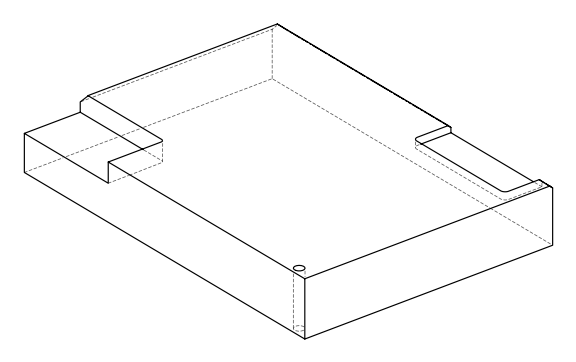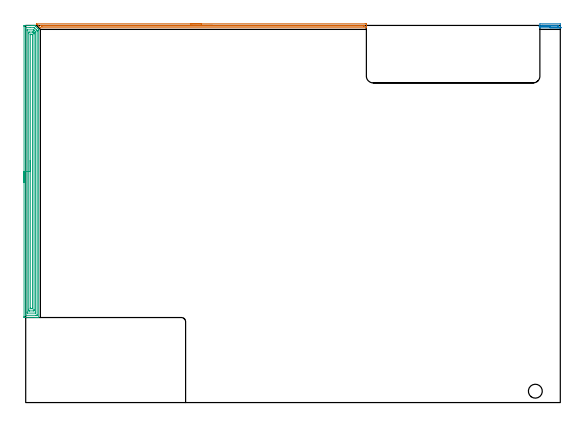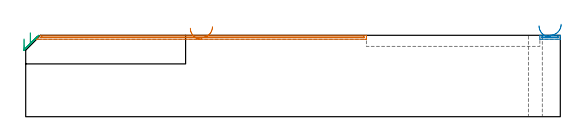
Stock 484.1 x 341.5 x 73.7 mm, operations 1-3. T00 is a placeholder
(PLAN: 8 operations, 5 tool changes, 140.2 min)
(1 AREA_MILL | FG_CHAMFER_SURFACE | UGT0205_001 | 4.9 min | 1966 mm3)
(2 AREA_MILL_1 | FG_CHAMFER_SURFACE_1 | UGT0205_001 | 0.45 min | 139 mm3)
(3 AREA_MILL_2 | FG_CHAMFER_SURFACE_2 | UGT0205_001 | 10.83 min | 23958 mm3)
(4 MILL_CORNER_NOTCH_RECTANGULAR | CORNER_NOTCH_RECTANGULAR | NXT0201_008 | Follow Part, ap 1.5, ae 75% | 107.05 min | 288068 mm3)
(5 MILL_SLOT | SLOT_PARTIAL_RECTANGULAR | UGT0201_130 | Follow Part, ap 3, ae 75% | 16.25 min | 81511 mm3)
(6 SPOT_DRILL | STEP1HOLE | NXT0321_9005460120000 | 0.03 min | 4 mm3)
(7 DRILL_THROUGH_HOLE_INTO_CENTER | STEP1HOLE | NXT0301_042 | 0.32 min | 2880 mm3)
(8 DRILL_TO_ENLARGE_THROUGH_HOLE | STEP1HOLE | NXT0301_097 | 0.32 min | 6268 mm3)
(TOOL UGT0205_001 | Chamfer Mill 20 x 3 x 45 deg. | D20 FL50 Z2)
(TOOL NXT0201_008 | ENDMILL 6mm [2P460-0600-NA 1630] | D6 FL26 Z6)
(TOOL UGT0201_130 | Carbide End Mill 12.0 | D12 FL15 Z4)
(TOOL NXT0321_9005460120000 | NC Spot Drill, 142deg, 12mm, Carbide, Uncoated | D12 PA142 FL30 Z2)
(TOOL NXT0301_042 | Carbide Drill 7.1mm [860.1-0710-057A1-MM 2214] | D7.1 PA140 FL85 Z2)
(TOOL NXT0301_097 | Carbide Drill 12.6mm [860.1-1260-063A1-MM 2214] | D12.6 PA140 FL77 Z2)
(OP 1 AREA_MILL)
G17 G21 G94 G90
T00 M6
G54
G17 G0 G90 X149.1 Y343. S1061 M3
G43 Z83.7 H0
Z80.1
G94 G1 X149.138 Z79.228 F250.
X149.252 Z78.364
X149.441 Z77.512
X149.703 Z76.68
X150.037 Z75.874
X150.44 Z75.1
X150.908 Z74.364
X151.44 Z73.672
X152.029 Z73.029
X152.672 Z72.44
X153.364 Z71.908
X154.1 Z71.44
X154.874 Z71.037
X155.68 Z70.703
X156.512 Z70.441
X157.364 Z70.252
X158.228 Z70.138
X159.1 Z70.1
X307.398
X307.879 Y342.998 Z70.102
X308.353 Y342.994 Z70.103
X308.491 Y342.99 Z70.105
X308.5 Y342.525 Z70.57
Y341.986 Z71.111
Y341.642 Z71.455
Y341.103 Z71.993
Y340.758 Z72.337
Y340.069 Z73.03
Y339.771 Z73.329
Y339.413 Z73.678
X308.493 Y339.402 Z73.688
X308.326 Y339.4 Z73.7
X13.448
X13.304 Y339.404 Z73.689
X13.292 Y339.412 Z73.681
X13.103 Y339.597 Z73.503
X10.019 Y342.681 Z70.418
X9.874 Y342.826 Z70.272
X9.741 Y342.966 Z70.132
X9.715 Y342.996 Z70.102
X9.874 Y343. Z70.1
X159.1
Y341.586 Z71.514
X306.149 Y341.585 Z71.515
X306.477 Y341.579 Z71.521
X306.49 Y341.473 Z71.627
X306.495 Y341.243 Z71.857
X306.49 Y340.999 Z72.101
X306.473 Y340.821 Z72.279
X305.979 Y340.814 Z72.286
X14.714
X14.509 Y340.816 Z72.284
X14.407 Y340.819 Z72.281
X14.359 Y340.821 Z72.279
X14.324 Y340.838 Z72.262
X14.246 Y340.912 Z72.188
X13.895 Y341.257 Z71.843
X13.68 Y341.477 Z71.623
X13.585 Y341.576 Z71.524
X13.895 Y341.584 Z71.516
X13.953 Y341.585 Z71.515
X159.1 Y341.586 Z71.514
X159.972 Z71.552
X160.836 Z71.666
X161.688 Z71.855
X162.52 Z72.117
X163.326 Z72.451
X164.1 Z72.854
X164.836 Z73.323
X165.528 Z73.854
X166.171 Z74.443
X166.76 Z75.086
X167.292 Z75.778
X167.76 Z76.514
X168.163 Z77.288
X168.497 Z78.094
X168.759 Z78.926
X168.948 Z79.778
X169.062 Z80.643
X169.1 Z81.514
G0 Z83.7
M5
M2
(OP 2 AREA_MILL_1)
G17 G21 G94 G90
T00 M6
G54
G17 G0 G90 X484.85 Y339.4 S1061 M3
G43 Z83.7 H0
G94 G1 X484.812 Z82.828 F250.
X484.698 Z81.963
X484.509 Z81.112
X484.247 Z80.28
X483.913 Z79.474
X483.51 Z78.7
X483.042 Z77.964
X482.51 Z77.272
X481.921 Z76.629
X481.278 Z76.039
X480.586 Z75.508
X479.85 Z75.04
X479.076 Z74.637
X478.27 Z74.303
X477.438 Z74.041
X476.586 Z73.852
X475.722 Z73.738
X474.85 Z73.7
X465.6
Y343. Z70.1
X484.1
Y339.882 Z73.218
Y339.4 Z73.7
X474.85
Y340.814 Z72.286
X467.804 Y340.815 Z72.285
X467.746 Y340.816 Z72.284
X467.629 Y340.821 Z72.279
X467.61 Y340.859 Z72.241
X467.606 Y340.876 Z72.224
X467.601 Y340.962 Z72.138
Y341.068 Z72.032
X467.61 Y341.504 Z71.596
X467.613 Y341.581 Z71.519
X467.618 Y341.582 Z71.518
X467.641 Y341.584 Z71.516
X467.692 Y341.585 Z71.515
X467.794 Y341.586 Z71.514
X481.896 Y341.585 Z71.515
X481.954 Y341.584 Z71.516
X482.071 Y341.579 Z71.521
X482.09 Y341.541 Z71.559
X482.094 Y341.524 Z71.576
X482.099 Y341.439 Z71.661
X482.095 Y341.098 Z72.002
X482.091 Y340.996 Z72.104
X482.079 Y340.821 Z72.279
X481.896 Y340.816 Z72.284
X481.84 Y340.815 Z72.285
X474.85 Y340.814 Z72.286
X473.978 Z72.324
X473.114 Z72.438
X472.262 Z72.627
X471.43 Z72.889
X470.624 Z73.223
X469.85 Z73.626
X469.114 Z74.094
X468.422 Z74.625
X467.779 Z75.215
X467.19 Z75.858
X466.658 Z76.55
X466.19 Z77.286
X465.787 Z78.06
X465.453 Z78.866
X465.191 Z79.698
X465.002 Z80.549
X464.888 Z81.414
X464.85 Z82.286
G0 Z83.7
M5
M2
(OP 3 AREA_MILL_2)
G17 G21 G94 G90
T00 M6
G54
G17 G0 G90 X-1.5 Y199.25 S1061 M3
G43 Z83.7 H0
Z70.4
G94 G1 Y199.288 Z69.528 F250.
Y199.402 Z68.664
Y199.591 Z67.812
Y199.853 Z66.98
Y200.187 Z66.174
Y200.59 Z65.4
Y201.058 Z64.664
Y201.59 Z63.972
Y202.179 Z63.329
Y202.822 Z62.74
Y203.514 Z62.208
Y204.25 Z61.74
Y205.024 Z61.337
Y205.83 Z61.003
Y206.662 Z60.741
Y207.513 Z60.552
Y208.378 Z60.438
Y209.25 Z60.4
Y340.477
X-1.499 Y340.894 Z60.401
X-1.494 Y341.364 Z60.403
X-1.492 Y341.491 Z60.406
X-1.03 Y341.5 Z60.868
X5.15 Z67.044
X5.717 Z67.613
X6.033 Z67.929
X6.599 Z68.495
X6.916 Z68.81
X7.765 Z69.665
X7.782 Z69.681
X8.195 Z70.094
X8.211 Y341.489 Z70.111
X8.322 Y341.378 Z70.222
X8.681 Y341.021 Z70.577
X11.33 Y338.372 Z73.226
X11.774 Y337.926 Z73.673
X11.796 Y337.896 Z73.686
X11.8 Y337.324 Z73.7
Y77.16
X11.797 Y77.009 Z73.688
X11.79 Y77.008 Z73.681
X11.463 Y77. Z73.362
X11.079 Z72.978
X10.447 Z72.342
X9.248 Z71.145
X8.681 Z70.575
X-0.746 Z61.151
X-1.03 Y77.001 Z60.868
X-1.25 Y77.004 Z60.648
X-1.492 Y77.009 Z60.406
X-1.494 Y77.136 Z60.403
X-1.498 Y77.606 Z60.402
X-1.5 Y78.082 Z60.4
Y209.25
X-0.086 Z61.814
X-0.085 Y339.317 Z61.815
X-0.084 Y339.42 Z61.816
X-0.081 Y339.471 Z61.819
X-0.08 Y339.489 Z61.82
X-0.037 Y339.49 Z61.863
X0.351 Y339.498 Z62.251
X4.074 Y339.5 Z65.974
X6.916 Z68.816
X7.412 Z69.312
X7.605 Y339.497 Z69.505
X7.701 Y339.493 Z69.601
X7.748 Y339.49 Z69.648
X7.798 Y339.443 Z69.698
X8.14 Y339.109 Z70.04
X9.564 Y337.686 Z71.464
X9.924 Y337.324 Z71.824
X10.293 Y336.945 Z72.193
X10.379 Y336.851 Z72.279
X10.381 Y336.804 Z72.281
X10.384 Y336.701 Z72.284
X10.386 Y336.493 Z72.286
Y336.431
X10.385 Y79.183 Z72.285
X10.384 Y79.08 Z72.284
X10.381 Y79.029 Z72.281
X10.38 Y79.012 Z72.28
X10.337 Y79.01 Z72.237
X9.949 Y79.002 Z71.849
X9.564 Y79. Z71.464
X9.068 Z70.968
X0.736 Z62.636
X0.238 Y79.002 Z62.138
X0.022 Y79.01 Z61.922
X-0.079 Y79.015 Z61.821
X-0.085 Y79.328 Z61.815
Y79.391
X-0.086 Y209.25 Z61.814
X1.328 Z63.228
X1.329 Y336.725 Z63.229
X1.332 Y337.324 Z63.232
X1.335 Y337.468 Z63.235
X1.344 Y337.49 Z63.244
X1.387 Y337.496 Z63.287
X1.445 Y337.499 Z63.345
X7.09 Z68.99
X7.206 Y337.496 Z69.106
X7.297 Y337.49 Z69.197
X7.333 Y337.459 Z69.233
X7.476 Y337.324 Z69.376
X7.798 Y337.003 Z69.698
X8.369 Y336.431 Z70.269
X8.681 Y336.116 Z70.581
X8.963 Y335.826 Z70.863
X8.968 Y335.539 Z70.868
X8.971 Y335.246 Z70.871
Y81.775
X8.967 Y81.176 Z70.867
X8.965 Y81.032 Z70.865
X8.955 Y81.01 Z70.855
X8.913 Y81.004 Z70.813
X8.855 Y81.001 Z70.755
X1.619 Z63.519
X1.445 Y81.005 Z63.345
X1.335 Y81.01 Z63.235
X1.332 Y81.079 Z63.232
X1.33 Y81.176 Z63.23
X1.329 Y81.47 Z63.229
X1.328 Y82.069 Z63.228
Y209.25
X2.743 Z64.643
Y334.402
X2.744 Y334.646 Z64.644
X2.749 Y335.288 Z64.649
X2.758 Y335.49 Z64.658
X3.423 Y335.5 Z65.323
X6.071 Z67.971
X6.493 Y335.498 Z68.393
X6.704 Y335.494 Z68.604
X6.809 Y335.49 Z68.709
X6.861 Y335.478 Z68.761
X6.916 Y335.427 Z68.816
X7.306 Y335.039 Z69.206
X7.503 Y334.839 Z69.403
X7.549 Y334.79 Z69.449
X7.552 Y334.738 Z69.452
X7.554 Y334.646 Z69.454
X7.557 Y333.998 Z69.457
Y333.754
Y84.098
X7.556 Y83.854 Z69.456
X7.551 Y83.212 Z69.451
X7.542 Y83.01 Z69.442
X6.877 Y83. Z68.777
X3.384 Z65.284
X3.346 Z65.246
X2.955 Y83.006 Z64.855
X2.765 Y83.01 Z64.665
X2.75 Y83.115 Z64.65
X2.745 Y83.608 Z64.645
X2.744 Y83.854 Z64.644
X2.743 Y84.502 Z64.643
Y209.25
X4.157 Z66.057
Y333.084
X4.159 Y333.308 Z66.059
X4.163 Y333.456 Z66.063
X4.165 Y333.492 Z66.065
X4.17 Y333.494 Z66.07
X4.188 Y333.497 Z66.088
X4.267 Y333.499 Z66.167
X5.401 Y333.5 Z67.301
X6.033 Y333.496 Z67.933
X6.122 Y333.493 Z68.022
X6.13 Y333.491 Z68.03
X6.136 Y333.462 Z68.036
X6.14 Y333.344 Z68.04
X6.142 Y333.196 Z68.042
X6.143 Y332.973 Z68.043
Y332.861
Y85.416
X6.141 Y85.193 Z68.041
X6.137 Y85.045 Z68.037
X6.135 Y85.008 Z68.035
X6.13 Y85.006 Z68.03
X6.112 Y85.003 Z68.012
X6.033 Y85.001 Z67.933
X4.899 Y85. Z66.799
X4.267 Y85.004 Z66.167
X4.178 Y85.007 Z66.078
X4.17 Y85.009 Z66.07
X4.164 Y85.038 Z66.064
X4.16 Y85.155 Z66.06
X4.158 Y85.304 Z66.058
X4.157 Y85.75 Z66.057
Y209.25
Y210.122 Z66.095
Y210.986 Z66.209
Y211.838 Z66.398
Y212.67 Z66.66
Y213.476 Z66.994
Y214.25 Z67.397
Y214.986 Z67.865
Y215.678 Z68.396
Y216.321 Z68.986
Y216.91 Z69.629
Y217.441 Z70.321
Y217.91 Z71.057
Y218.313 Z71.831
Y218.647 Z72.637
Y218.909 Z73.469
Y219.098 Z74.32
Y219.212 Z75.185
Y219.25 Z76.057
G0 Z83.7
M5
M2
